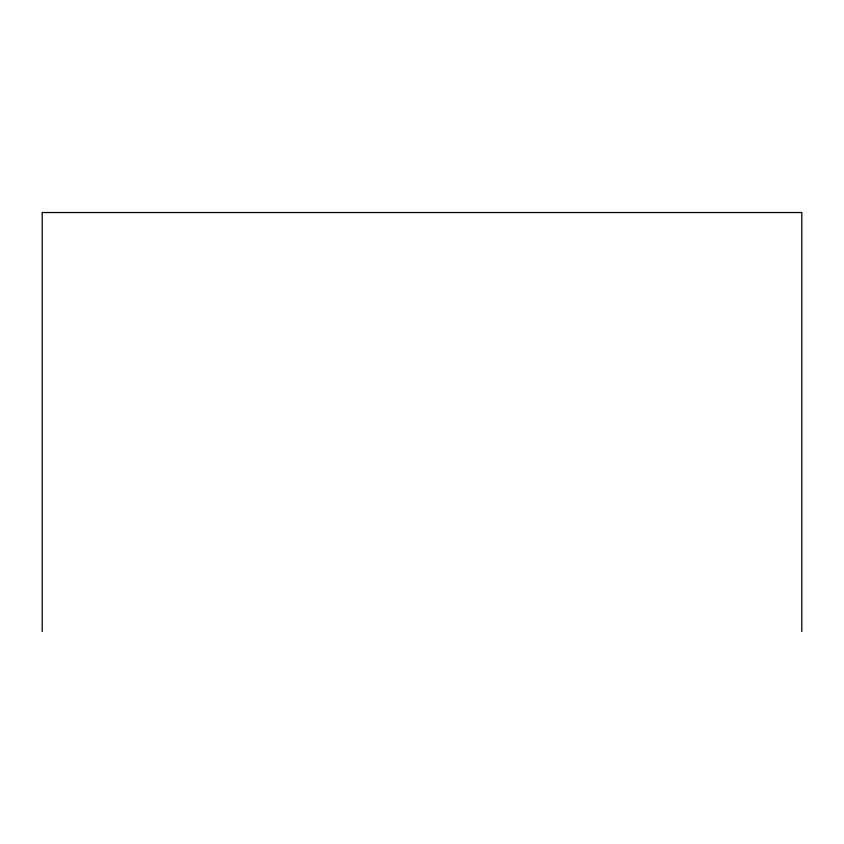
<?xml version="1.0" encoding="UTF-8"?>
<svg xmlns="http://www.w3.org/2000/svg" width="844" height="844" viewBox="0 0 844 844"><rect width="100%" height="100%" fill="white"/><g stroke="black" fill="none" stroke-linecap="round" stroke-linejoin="round"><path stroke-width="1.27" d="M801.8 631.46L801.8 212.54L42.2 212.54L42.2 631.46"/></g></svg>
